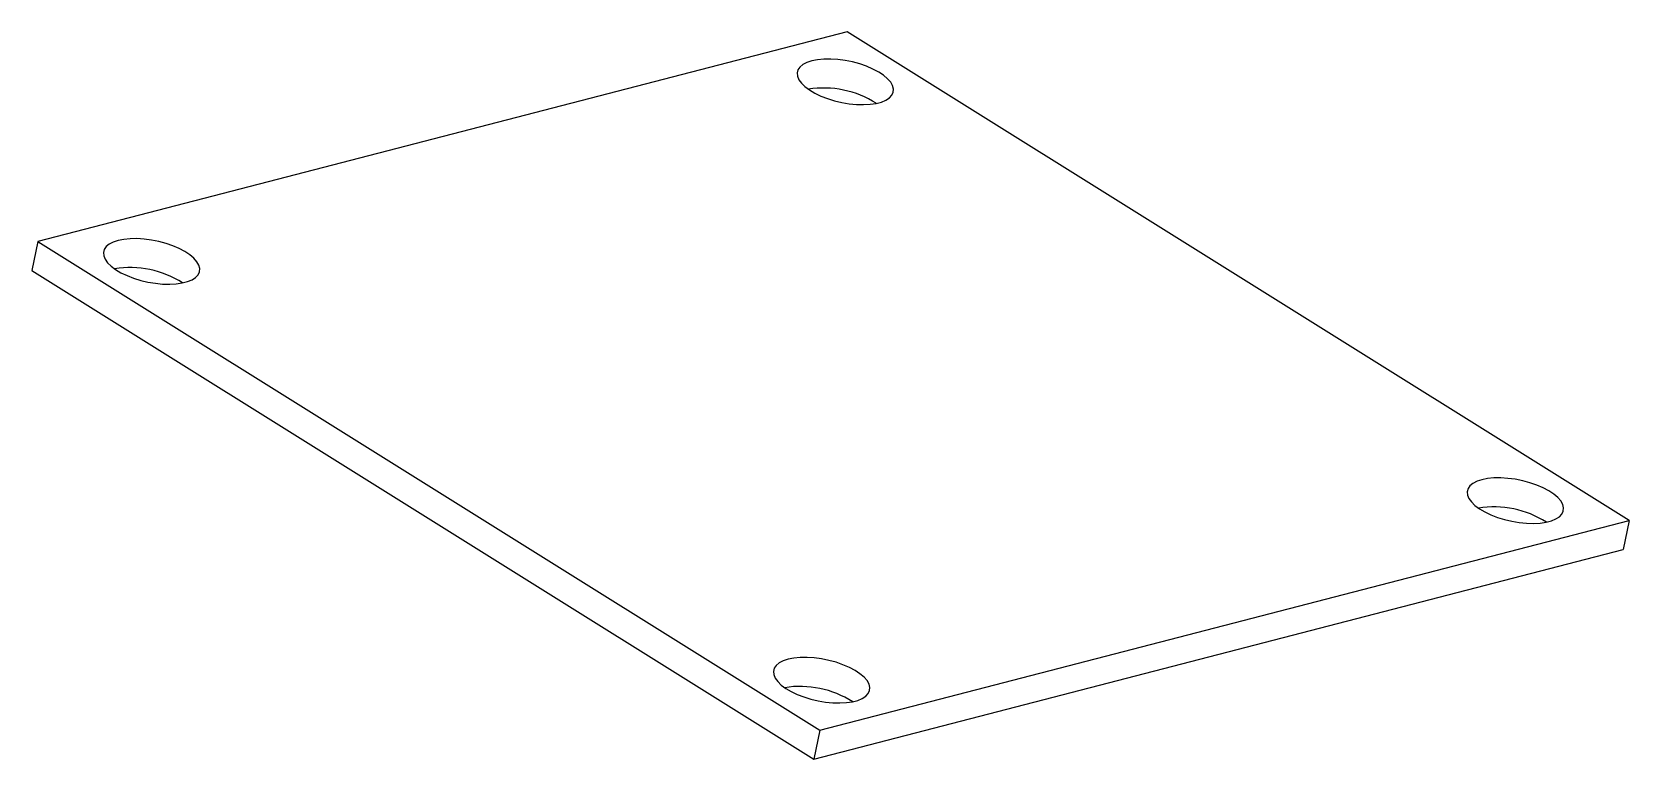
# Model space of a CAD drawing. Header units: millimetres. Extents: x -48.7 to 49, y -21.3 to 23.1.
import ezdxf

# ---------------------------------------------------------------- set-up
doc = ezdxf.new("R2010")
doc.units = ezdxf.units.MM

msp = doc.modelspace()

# ---------------------------------------------------------------- linework, layer by layer
at = {"color": 7, "linetype": 'Continuous', "lineweight": 25}
for p, q in [((1.209, 23.114), (-48.288, 10.303)), ((49.02, -6.76), (1.209, 23.114)), ((-48.288, 10.303), (-48.654, 8.532)), ((-48.288, 10.303), (-0.477, -19.571)), ((-48.654, 8.532), (-0.843, -21.343)), ((-0.477, -19.571), (49.02, -6.76)), ((49.02, -6.76), (48.654, -8.532)), ((-0.843, -21.343), (48.654, -8.532)), ((-0.477, -19.571), (-0.843, -21.343))]:
    msp.add_line(p, q, dxfattribs=at)
at = {"color": 7, "linetype": 'Continuous', "lineweight": 25, "flags": 128}
for points in [[(-0.96, 21.345), (-1.26, 21.246), (-1.505, 21.12), (-1.689, 20.969), (-1.808, 20.796), (-1.859, 20.607), (-1.84, 20.404), (-1.754, 20.194), (-1.6, 19.981), (-1.384, 19.77), (-1.109, 19.565), (-0.783, 19.373), (-0.414, 19.196), (-0.009, 19.04), (0.422, 18.908), (0.868, 18.803), (1.32, 18.728), (1.766, 18.684), (2.196, 18.672), (2.601, 18.693), (2.969, 18.746), (3.294, 18.83), (3.567, 18.943), (3.782, 19.083), (3.934, 19.245), (4.019, 19.427), (4.036, 19.623), (3.983, 19.83), (3.863, 20.042), (3.677, 20.255), (3.431, 20.464), (3.13, 20.663), (2.781, 20.848), (2.393, 21.014), (1.974, 21.159), (1.534, 21.278), (1.083, 21.368), (0.633, 21.428), (0.194, 21.456), (-0.225, 21.451), (-0.612, 21.414), (-0.96, 21.345)], [(-43.387, 10.365), (-43.686, 10.266), (-43.931, 10.139), (-44.115, 9.988), (-44.234, 9.816), (-44.285, 9.626), (-44.267, 9.424), (-44.18, 9.214), (-44.027, 9), (-43.81, 8.789), (-43.536, 8.585), (-43.21, 8.392), (-42.84, 8.216), (-42.435, 8.059), (-42.004, 7.927), (-41.558, 7.822), (-41.106, 7.747), (-40.66, 7.703), (-40.23, 7.691), (-39.826, 7.712), (-39.457, 7.766), (-39.132, 7.85), (-38.859, 7.963), (-38.644, 8.102), (-38.492, 8.264), (-38.407, 8.446), (-38.391, 8.642), (-38.443, 8.849), (-38.564, 9.061), (-38.749, 9.274), (-38.995, 9.483), (-39.296, 9.682), (-39.645, 9.867), (-40.034, 10.034), (-40.453, 10.178), (-40.893, 10.297), (-41.343, 10.387), (-41.793, 10.447), (-42.233, 10.475), (-42.651, 10.471), (-43.039, 10.433), (-43.387, 10.365)], [(40.021, -4.261), (39.721, -4.36), (39.476, -4.487), (39.292, -4.638), (39.173, -4.81), (39.122, -5), (39.14, -5.202), (39.227, -5.412), (39.381, -5.626), (39.597, -5.837), (39.871, -6.041), (40.197, -6.234), (40.567, -6.41), (40.972, -6.566), (41.403, -6.698), (41.849, -6.803), (42.301, -6.879), (42.747, -6.923), (43.177, -6.934), (43.581, -6.913), (43.95, -6.86), (44.275, -6.776), (44.548, -6.663), (44.763, -6.524), (44.915, -6.362), (45, -6.18), (45.017, -5.984), (44.964, -5.777), (44.844, -5.564), (44.658, -5.351), (44.412, -5.143), (44.111, -4.944), (43.762, -4.759), (43.373, -4.592), (42.954, -4.448), (42.515, -4.329), (42.064, -4.238), (41.614, -4.179), (41.175, -4.151), (40.756, -4.155), (40.368, -4.192), (40.021, -4.261)], [(-2.406, -15.242), (-2.706, -15.341), (-2.95, -15.467), (-3.134, -15.619), (-3.253, -15.791), (-3.304, -15.981), (-3.286, -16.183), (-3.199, -16.393), (-3.046, -16.606), (-2.829, -16.818), (-2.555, -17.022), (-2.229, -17.215), (-1.859, -17.391), (-1.454, -17.547), (-1.024, -17.679), (-0.577, -17.784), (-0.126, -17.859), (0.32, -17.903), (0.751, -17.915), (1.155, -17.894), (1.524, -17.841), (1.849, -17.757), (2.122, -17.644), (2.337, -17.505), (2.489, -17.342), (2.574, -17.161), (2.59, -16.964), (2.538, -16.757), (2.417, -16.545), (2.232, -16.332), (1.986, -16.124), (1.684, -15.925), (1.336, -15.74), (0.947, -15.573), (0.528, -15.428), (0.088, -15.31), (-0.362, -15.219), (-0.812, -15.159), (-1.252, -15.131), (-1.67, -15.136), (-2.058, -15.173), (-2.406, -15.242)]]:
    msp.add_lwpolyline(points, dxfattribs=at)
at = {"color": 7, "linetype": 'Continuous', "lineweight": 25}
for centre in [(-0.227, 13.696), (-42.654, 2.715), (40.753, -11.911), (-1.673, -22.892)]:
    msp.add_arc(centre, 5.989, 57.5557, 99.0934, dxfattribs=at)

doc.saveas('drawing.dxf')
